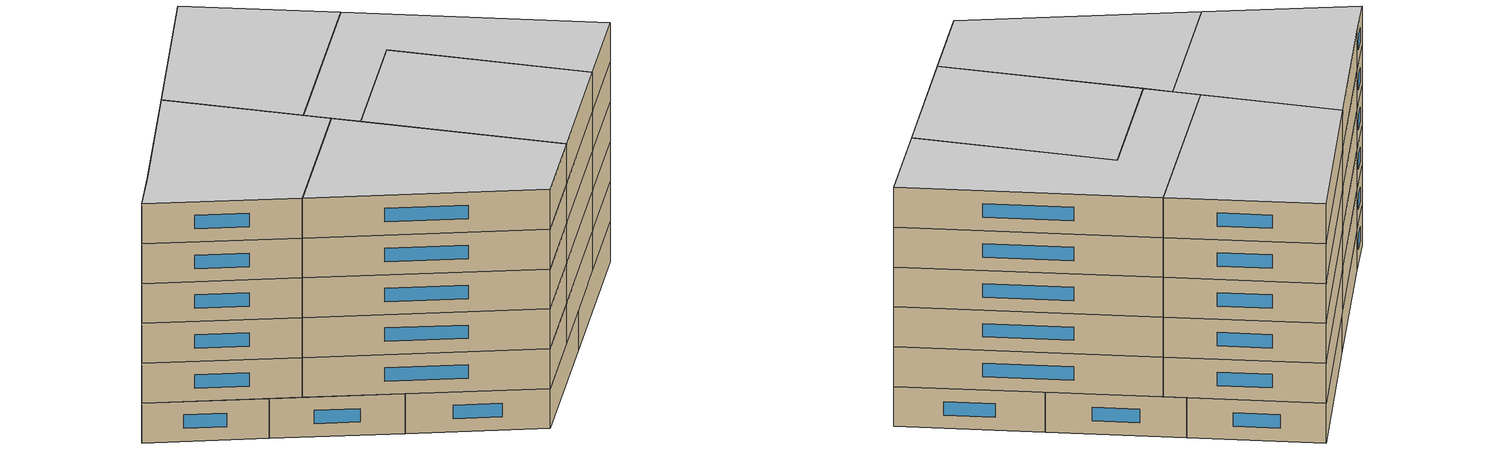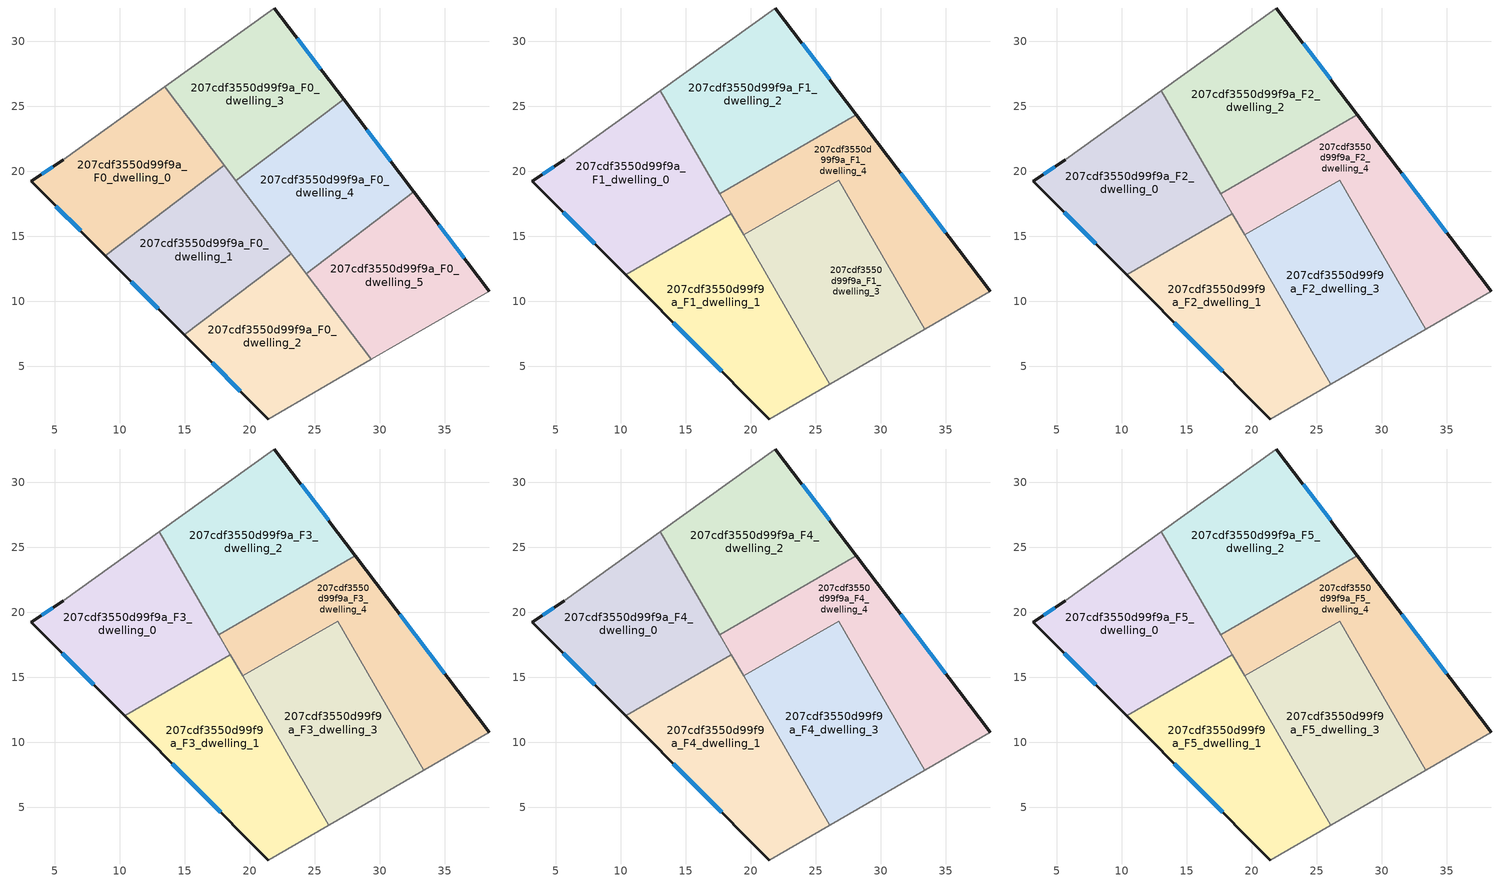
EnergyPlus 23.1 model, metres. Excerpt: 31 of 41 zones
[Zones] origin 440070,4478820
207cdf3550d99f9a_F0_dwelling_0
 floor ground (EU_floor_Construction): 13.46,26.5 18.04,20.47 8.9,13.53 3.21,19.24 5.69,20.91 z0
 wall outside (EU_wall_Construction): 5.69,20.91 3.21,19.24 8.9,13.53 z0:3
 wall adiabatic (EU_wall_Construction): 13.46,26.5 5.69,20.91 z0:3
 wall to 207cdf3550d99f9a_F0_dwelling_1 (EU_wall_Construction): 8.9,13.53 18.04,20.47 z0:3
 wall to 207cdf3550d99f9a_F0_dwelling_3 (EU_wall_Construction): 18.04,20.47 13.46,26.5 z0:3
 window (EU_Window_Construction): 5.09,17.34 7.01,15.42 / 4.86,20.36 4.03,19.79 z0.99:2.01
 ceiling adiabatic (EU_roof_Construction): 18.04,20.47 13.46,26.5 13.06,26.22 16.89,19.59 z3
207cdf3550d99f9a_F0_dwelling_1
 floor ground (EU_floor_Construction): 18.04,20.47 23.2,13.67 14.98,7.43 8.9,13.53 z0
 wall outside (EU_wall_Construction): 8.9,13.53 14.98,7.43 z0:3
 wall to 207cdf3550d99f9a_F0_dwelling_2 (EU_wall_Construction): 14.98,7.43 23.2,13.67 z0:3
 wall to 207cdf3550d99f9a_F0_dwelling_4 (EU_wall_Construction): 23.2,13.67 18.95,19.27 z0:3
 wall to 207cdf3550d99f9a_F0_dwelling_3 (EU_wall_Construction): 18.95,19.27 18.04,20.47 z0:3
 window (EU_Window_Construction): 10.92,11.51 12.97,9.45 z0.99:2.01
 ceiling adiabatic (EU_roof_Construction): 21.19,12.14 18.53,16.74 10.39,12.04 14.98,7.43 z3
207cdf3550d99f9a_F0_dwelling_2
 floor ground (EU_floor_Construction): 23.2,13.67 29.36,5.54 21.44,0.96 14.98,7.43 z0
 wall outside (EU_wall_Construction): 14.98,7.43 21.44,0.96 z0:3
 wall adiabatic (EU_wall_Construction): 21.44,0.96 29.36,5.54 z0:3
 wall to 207cdf3550d99f9a_F0_dwelling_5 (EU_wall_Construction): 29.36,5.54 24.35,12.14 z0:3
 wall to 207cdf3550d99f9a_F0_dwelling_4 (EU_wall_Construction): 24.35,12.15 23.2,13.67 z0:3
 window (EU_Window_Construction): 17.12,5.29 19.3,3.11 z0.99:2.01
 ceiling adiabatic (EU_roof_Construction): 26.08,3.65 21.18,12.14 14.98,7.43 21.44,0.96 z3
207cdf3550d99f9a_F0_dwelling_3
 floor ground (EU_floor_Construction): 21.91,32.57 27.23,25.55 18.95,19.27 13.46,26.5 z0
 wall outside (EU_wall_Construction): 27.23,25.55 21.91,32.57 z0:3
 wall adiabatic (EU_wall_Construction): 21.91,32.57 13.46,26.5 z0:3
 wall to 207cdf3550d99f9a_F0_dwelling_4 (EU_wall_Construction): 18.95,19.27 27.23,25.55 z0:3
 window (EU_Window_Construction): 25.47,27.88 23.67,30.25 z0.99:2.01
 ceiling adiabatic (EU_roof_Construction): 27.23,25.55 21.91,32.57 13.46,26.5 18.95,19.27 z3
207cdf3550d99f9a_F0_dwelling_4
 floor ground (EU_floor_Construction): 27.23,25.55 32.64,18.43 24.35,12.14 18.95,19.27 z0
 wall outside (EU_wall_Construction): 32.64,18.43 27.23,25.55 z0:3
 wall to 207cdf3550d99f9a_F0_dwelling_5 (EU_wall_Construction): 24.35,12.14 32.64,18.43 z0:3
 window (EU_Window_Construction): 30.85,20.79 29.02,23.19 z0.99:2.01
 ceiling adiabatic (EU_roof_Construction): 28.92,15.61 26.77,19.33 21.3,16.17 24.35,12.14 z3
207cdf3550d99f9a_F0_dwelling_5
 floor ground (EU_floor_Construction): 32.64,18.43 38.44,10.78 29.36,5.54 24.35,12.14 z0
 wall outside (EU_wall_Construction): 38.44,10.78 32.64,18.43 z0:3
 wall adiabatic (EU_wall_Construction): 29.36,5.54 38.44,10.78 z0:3
 window (EU_Window_Construction): 36.51,13.32 34.56,15.89 z0.99:2.01
207cdf3550d99f9a_F1_dwelling_0
 floor to 207cdf3550d99f9a_F0_dwelling_0 (EU_floor_Construction): 13.06,26.22 16.89,19.59 8.9,13.53 3.21,19.24 5.69,20.91 z3
 floor to 207cdf3550d99f9a_F0_dwelling_1 (EU_floor_Construction): 16.89,19.59 18.53,16.74 10.39,12.04 8.9,13.53 z3
 wall outside (EU_wall_Construction): 5.69,20.91 3.21,19.24 10.39,12.04 z3:6
 wall to 207cdf3550d99f9a_F1_dwelling_1 (EU_wall_Construction): 10.39,12.04 18.53,16.74 z3:6
 wall adiabatic (EU_wall_Construction): 13.06,26.22 5.69,20.91 z3:6
 wall to 207cdf3550d99f9a_F1_dwelling_2 (EU_wall_Construction): 17.63,18.3 13.06,26.22 z3:6
 wall to 207cdf3550d99f9a_F1_dwelling_4 (EU_wall_Construction): 18.53,16.74 17.63,18.3 z3:6
 window (EU_Window_Construction): 5.59,16.85 8.01,14.42 / 4.86,20.36 4.03,19.79 z3.99:5.01
207cdf3550d99f9a_F1_dwelling_1
 floor adiabatic (EU_floor_Construction): 18.53,16.74 26.09,3.64 21.44,0.96 10.39,12.04 z3
 wall outside (EU_wall_Construction): 10.39,12.04 21.44,0.96 z3:6
 wall adiabatic (EU_wall_Construction): 21.44,0.96 26.09,3.64 z3:6
 wall to 207cdf3550d99f9a_F1_dwelling_3 (EU_wall_Construction): 26.09,3.64 19.47,15.11 z3:6
 wall to 207cdf3550d99f9a_F1_dwelling_4 (EU_wall_Construction): 19.47,15.11 18.53,16.74 z3:6
 window (EU_Window_Construction): 14.05,8.37 17.78,4.63 z3.99:5.01
207cdf3550d99f9a_F1_dwelling_2
 floor to 207cdf3550d99f9a_F0_dwelling_4 (EU_floor_Construction): 27.23,25.55 28.14,24.36 19.06,19.12 18.95,19.27 z3
 floor to 207cdf3550d99f9a_F0_dwelling_1 (EU_floor_Construction): 18.04,20.47 19.06,19.12 17.63,18.3 16.89,19.59 z3
 floor adiabatic (EU_floor_Construction): 21.91,32.57 28.14,24.36 27.23,25.55 18.95,19.27 18.04,20.47 16.89,19.59 13.06,26.22 z3
 wall outside (EU_wall_Construction): 28.14,24.36 21.91,32.57 z3:6
 wall to 207cdf3550d99f9a_F1_dwelling_4 (EU_wall_Construction): 17.63,18.3 28.14,24.36 z3:6
 wall adiabatic (EU_wall_Construction): 21.91,32.57 13.06,26.22 z3:6
 window (EU_Window_Construction): 26.07,27.08 23.97,29.85 z3.99:5.01
207cdf3550d99f9a_F1_dwelling_3
 floor to 207cdf3550d99f9a_F0_dwelling_2 (EU_floor_Construction): 23.2,13.67 29.36,5.54 26.08,3.65 21.18,12.14 z3
 floor to 207cdf3550d99f9a_F0_dwelling_5 (EU_floor_Construction): 28.92,15.61 33.38,7.86 29.36,5.54 24.35,12.14 z3
 floor to 207cdf3550d99f9a_F0_dwelling_1 (EU_floor_Construction): 21.3,16.17 23.2,13.67 21.19,12.14 19.47,15.11 z3
 floor adiabatic (EU_floor_Construction): 26.77,19.33 28.92,15.61 24.35,12.14 21.3,16.17 z3
 wall to 207cdf3550d99f9a_F1_dwelling_4 (EU_wall_Construction): 33.38,7.86 26.77,19.33 19.47,15.11 z3:6
 wall adiabatic (EU_wall_Construction): 26.09,3.64 33.38,7.86 z3:6
207cdf3550d99f9a_F1_dwelling_4
 floor to 207cdf3550d99f9a_F0_dwelling_4 (EU_floor_Construction): 28.14,24.36 32.64,18.43 28.92,15.61 26.77,19.33 21.3,16.17 19.06,19.12 z3
 floor to 207cdf3550d99f9a_F0_dwelling_5 (EU_floor_Construction): 32.64,18.43 38.44,10.78 33.38,7.86 28.92,15.61 z3
 floor to 207cdf3550d99f9a_F0_dwelling_1 (EU_floor_Construction): 19.06,19.12 21.3,16.17 19.47,15.11 17.63,18.3 z3
 wall outside (EU_wall_Construction): 38.44,10.78 28.14,24.36 z3:6
 wall adiabatic (EU_wall_Construction): 33.38,7.86 38.44,10.78 z3:6
 window (EU_Window_Construction): 35.02,15.28 31.55,19.86 z3.99:5.01
207cdf3550d99f9a_F2_dwelling_0
 floor to 207cdf3550d99f9a_F1_dwelling_0 (EU_floor_Construction): 13.06,26.22 18.53,16.74 10.39,12.04 3.21,19.24 5.69,20.91 z6
 wall outside (EU_wall_Construction): 5.69,20.91 3.21,19.24 10.39,12.04 z6:9
 wall to 207cdf3550d99f9a_F2_dwelling_1 (EU_wall_Construction): 10.39,12.04 18.53,16.74 z6:9
 wall adiabatic (EU_wall_Construction): 13.06,26.22 5.69,20.91 z6:9
 wall to 207cdf3550d99f9a_F2_dwelling_2 (EU_wall_Construction): 17.63,18.3 13.06,26.22 z6:9
 wall to 207cdf3550d99f9a_F2_dwelling_4 (EU_wall_Construction): 18.53,16.74 17.63,18.3 z6:9
 window (EU_Window_Construction): 5.59,16.85 8.01,14.42 / 4.86,20.36 4.03,19.79 z6.99:8.01
207cdf3550d99f9a_F2_dwelling_1
 floor to 207cdf3550d99f9a_F1_dwelling_1 (EU_floor_Construction): 18.53,16.74 26.09,3.64 21.44,0.96 10.39,12.04 z6
 wall outside (EU_wall_Construction): 10.39,12.04 21.44,0.96 z6:9
 wall adiabatic (EU_wall_Construction): 21.44,0.96 26.09,3.64 z6:9
 wall to 207cdf3550d99f9a_F2_dwelling_3 (EU_wall_Construction): 26.09,3.64 19.47,15.11 z6:9
 wall to 207cdf3550d99f9a_F2_dwelling_4 (EU_wall_Construction): 19.47,15.11 18.53,16.74 z6:9
 window (EU_Window_Construction): 14.05,8.37 17.78,4.63 z6.99:8.01
207cdf3550d99f9a_F2_dwelling_2
 floor to 207cdf3550d99f9a_F1_dwelling_2 (EU_floor_Construction): 21.91,32.57 28.14,24.36 17.63,18.3 13.06,26.22 z6
 wall outside (EU_wall_Construction): 28.14,24.36 21.91,32.57 z6:9
 wall to 207cdf3550d99f9a_F2_dwelling_4 (EU_wall_Construction): 17.63,18.3 28.14,24.36 z6:9
 wall adiabatic (EU_wall_Construction): 21.91,32.57 13.06,26.22 z6:9
 window (EU_Window_Construction): 26.07,27.08 23.97,29.85 z6.99:8.01
207cdf3550d99f9a_F2_dwelling_3
 floor to 207cdf3550d99f9a_F1_dwelling_3 (EU_floor_Construction): 26.77,19.33 33.38,7.86 26.09,3.64 19.47,15.11 z6
 wall to 207cdf3550d99f9a_F2_dwelling_4 (EU_wall_Construction): 33.38,7.86 26.77,19.33 19.47,15.11 z6:9
 wall adiabatic (EU_wall_Construction): 26.09,3.64 33.38,7.86 z6:9
207cdf3550d99f9a_F2_dwelling_4
 floor to 207cdf3550d99f9a_F1_dwelling_4 (EU_floor_Construction): 28.14,24.36 38.44,10.78 33.38,7.86 26.77,19.33 19.47,15.11 17.63,18.3 z6
 wall outside (EU_wall_Construction): 38.44,10.78 28.14,24.36 z6:9
 wall adiabatic (EU_wall_Construction): 33.38,7.86 38.44,10.78 z6:9
 window (EU_Window_Construction): 35.02,15.28 31.55,19.86 z6.99:8.01
207cdf3550d99f9a_F3_dwelling_0
 floor to 207cdf3550d99f9a_F2_dwelling_0 (EU_floor_Construction): 13.06,26.22 18.53,16.74 10.39,12.04 3.21,19.24 5.69,20.91 z9
 wall outside (EU_wall_Construction): 5.69,20.91 3.21,19.24 10.39,12.04 z9:12
 wall to 207cdf3550d99f9a_F3_dwelling_1 (EU_wall_Construction): 10.39,12.04 18.53,16.74 z9:12
 wall adiabatic (EU_wall_Construction): 13.06,26.22 5.69,20.91 z9:12
 wall to 207cdf3550d99f9a_F3_dwelling_2 (EU_wall_Construction): 17.63,18.3 13.06,26.22 z9:12
 wall to 207cdf3550d99f9a_F3_dwelling_4 (EU_wall_Construction): 18.53,16.74 17.63,18.3 z9:12
 window (EU_Window_Construction): 5.59,16.85 8.01,14.42 / 4.86,20.36 4.03,19.79 z9.99:11.01
207cdf3550d99f9a_F3_dwelling_1
 floor to 207cdf3550d99f9a_F2_dwelling_1 (EU_floor_Construction): 18.53,16.74 26.09,3.64 21.44,0.96 10.39,12.04 z9
 wall outside (EU_wall_Construction): 10.39,12.04 21.44,0.96 z9:12
 wall adiabatic (EU_wall_Construction): 21.44,0.96 26.09,3.64 z9:12
 wall to 207cdf3550d99f9a_F3_dwelling_3 (EU_wall_Construction): 26.09,3.64 19.47,15.11 z9:12
 wall to 207cdf3550d99f9a_F3_dwelling_4 (EU_wall_Construction): 19.47,15.11 18.53,16.74 z9:12
 window (EU_Window_Construction): 14.05,8.37 17.78,4.63 z9.99:11.01
207cdf3550d99f9a_F3_dwelling_2
 floor to 207cdf3550d99f9a_F2_dwelling_2 (EU_floor_Construction): 21.91,32.57 28.14,24.36 17.63,18.3 13.06,26.22 z9
 wall outside (EU_wall_Construction): 28.14,24.36 21.91,32.57 z9:12
 wall to 207cdf3550d99f9a_F3_dwelling_4 (EU_wall_Construction): 17.63,18.3 28.14,24.36 z9:12
 wall adiabatic (EU_wall_Construction): 21.91,32.57 13.06,26.22 z9:12
 window (EU_Window_Construction): 26.07,27.08 23.97,29.85 z9.99:11.01
207cdf3550d99f9a_F3_dwelling_3
 floor to 207cdf3550d99f9a_F2_dwelling_3 (EU_floor_Construction): 26.77,19.33 33.38,7.86 26.09,3.64 19.47,15.11 z9
 wall to 207cdf3550d99f9a_F3_dwelling_4 (EU_wall_Construction): 33.38,7.86 26.77,19.33 19.47,15.11 z9:12
 wall adiabatic (EU_wall_Construction): 26.09,3.64 33.38,7.86 z9:12
207cdf3550d99f9a_F3_dwelling_4
 floor to 207cdf3550d99f9a_F2_dwelling_4 (EU_floor_Construction): 28.14,24.36 38.44,10.78 33.38,7.86 26.77,19.33 19.47,15.11 17.63,18.3 z9
 wall outside (EU_wall_Construction): 38.44,10.78 28.14,24.36 z9:12
 wall adiabatic (EU_wall_Construction): 33.38,7.86 38.44,10.78 z9:12
 window (EU_Window_Construction): 35.02,15.28 31.55,19.86 z9.99:11.01
207cdf3550d99f9a_F4_dwelling_0
 floor to 207cdf3550d99f9a_F3_dwelling_0 (EU_floor_Construction): 13.06,26.22 18.53,16.74 10.39,12.04 3.21,19.24 5.69,20.91 z12
 wall outside (EU_wall_Construction): 5.69,20.91 3.21,19.24 10.39,12.04 z12:15
 wall to 207cdf3550d99f9a_F4_dwelling_1 (EU_wall_Construction): 10.39,12.04 18.53,16.74 z12:15
 wall adiabatic (EU_wall_Construction): 13.06,26.22 5.69,20.91 z12:15
 wall to 207cdf3550d99f9a_F4_dwelling_2 (EU_wall_Construction): 17.63,18.3 13.06,26.22 z12:15
 wall to 207cdf3550d99f9a_F4_dwelling_4 (EU_wall_Construction): 18.53,16.74 17.63,18.3 z12:15
 window (EU_Window_Construction): 5.59,16.85 8.01,14.42 / 4.86,20.36 4.03,19.79 z12.99:14.01
207cdf3550d99f9a_F4_dwelling_1
 floor to 207cdf3550d99f9a_F3_dwelling_1 (EU_floor_Construction): 18.53,16.74 26.09,3.64 21.44,0.96 10.39,12.04 z12
 wall outside (EU_wall_Construction): 10.39,12.04 21.44,0.96 z12:15
 wall adiabatic (EU_wall_Construction): 21.44,0.96 26.09,3.64 z12:15
 wall to 207cdf3550d99f9a_F4_dwelling_3 (EU_wall_Construction): 26.09,3.64 19.47,15.11 z12:15
 wall to 207cdf3550d99f9a_F4_dwelling_4 (EU_wall_Construction): 19.47,15.11 18.53,16.74 z12:15
 window (EU_Window_Construction): 14.05,8.37 17.78,4.63 z12.99:14.01
207cdf3550d99f9a_F4_dwelling_2
 floor to 207cdf3550d99f9a_F3_dwelling_2 (EU_floor_Construction): 21.91,32.57 28.14,24.36 17.63,18.3 13.06,26.22 z12
 wall outside (EU_wall_Construction): 28.14,24.36 21.91,32.57 z12:15
 wall to 207cdf3550d99f9a_F4_dwelling_4 (EU_wall_Construction): 17.63,18.3 28.14,24.36 z12:15
 wall adiabatic (EU_wall_Construction): 21.91,32.57 13.06,26.22 z12:15
 window (EU_Window_Construction): 26.07,27.08 23.97,29.85 z12.99:14.01
207cdf3550d99f9a_F4_dwelling_3
 floor to 207cdf3550d99f9a_F3_dwelling_3 (EU_floor_Construction): 26.77,19.33 33.38,7.86 26.09,3.64 19.47,15.11 z12
 wall to 207cdf3550d99f9a_F4_dwelling_4 (EU_wall_Construction): 33.38,7.86 26.77,19.33 19.47,15.11 z12:15
 wall adiabatic (EU_wall_Construction): 26.09,3.64 33.38,7.86 z12:15
207cdf3550d99f9a_F4_dwelling_4
 floor to 207cdf3550d99f9a_F3_dwelling_4 (EU_floor_Construction): 28.14,24.36 38.44,10.78 33.38,7.86 26.77,19.33 19.47,15.11 17.63,18.3 z12
 wall outside (EU_wall_Construction): 38.44,10.78 28.14,24.36 z12:15
 wall adiabatic (EU_wall_Construction): 33.38,7.86 38.44,10.78 z12:15
 window (EU_Window_Construction): 35.02,15.28 31.55,19.86 z12.99:14.01
207cdf3550d99f9a_F5_dwelling_0
 floor to 207cdf3550d99f9a_F4_dwelling_0 (EU_floor_Construction): 13.06,26.22 18.53,16.74 10.39,12.04 3.21,19.24 5.69,20.91 z15
 wall outside (EU_wall_Construction): 5.69,20.91 3.21,19.24 10.39,12.04 z15:18
 wall to 207cdf3550d99f9a_F5_dwelling_1 (EU_wall_Construction): 10.39,12.04 18.53,16.74 z15:18
 wall adiabatic (EU_wall_Construction): 13.06,26.22 5.69,20.91 z15:18
 wall to 207cdf3550d99f9a_F5_dwelling_2 (EU_wall_Construction): 17.63,18.3 13.06,26.22 z15:18
 wall to 207cdf3550d99f9a_F5_dwelling_4 (EU_wall_Construction): 18.53,16.74 17.63,18.3 z15:18
 window (EU_Window_Construction): 5.59,16.85 8.01,14.42 / 4.86,20.36 4.03,19.79 z15.99:17.01
 ceiling to 207cdf3550d99f9a_F6_dwelling_0 (EU_floor_Construction): 18.53,16.74 13.06,26.22 5.69,20.91 3.21,19.24 10.39,12.04 z18
207cdf3550d99f9a_F5_dwelling_1
 floor to 207cdf3550d99f9a_F4_dwelling_1 (EU_floor_Construction): 18.53,16.74 26.09,3.64 21.44,0.96 10.39,12.04 z15
 wall outside (EU_wall_Construction): 10.39,12.04 21.44,0.96 z15:18
 wall adiabatic (EU_wall_Construction): 21.44,0.96 26.09,3.64 z15:18
 wall to 207cdf3550d99f9a_F5_dwelling_3 (EU_wall_Construction): 26.09,3.64 19.47,15.11 z15:18
 wall to 207cdf3550d99f9a_F5_dwelling_4 (EU_wall_Construction): 19.47,15.11 18.53,16.74 z15:18
 window (EU_Window_Construction): 14.05,8.37 17.78,4.63 z15.99:17.01
 ceiling to 207cdf3550d99f9a_F6_dwelling_1 (EU_floor_Construction): 26.09,3.64 18.53,16.74 10.39,12.04 21.44,0.96 z18
207cdf3550d99f9a_F5_dwelling_2
 floor to 207cdf3550d99f9a_F4_dwelling_2 (EU_floor_Construction): 21.91,32.57 28.14,24.36 17.63,18.3 13.06,26.22 z15
 wall outside (EU_wall_Construction): 28.14,24.36 21.91,32.57 z15:18
 wall to 207cdf3550d99f9a_F5_dwelling_4 (EU_wall_Construction): 17.63,18.3 28.14,24.36 z15:18
 wall adiabatic (EU_wall_Construction): 21.91,32.57 13.06,26.22 z15:18
 window (EU_Window_Construction): 26.07,27.08 23.97,29.85 z15.99:17.01
 ceiling to 207cdf3550d99f9a_F6_dwelling_2 (EU_floor_Construction): 28.14,24.36 21.91,32.57 13.06,26.22 17.63,18.3 z18
207cdf3550d99f9a_F5_dwelling_3
 floor to 207cdf3550d99f9a_F4_dwelling_3 (EU_floor_Construction): 26.77,19.33 33.38,7.86 26.09,3.64 19.47,15.11 z15
 wall to 207cdf3550d99f9a_F5_dwelling_4 (EU_wall_Construction): 33.38,7.86 26.77,19.33 19.47,15.11 z15:18
 wall adiabatic (EU_wall_Construction): 26.09,3.64 33.38,7.86 z15:18
 ceiling to 207cdf3550d99f9a_F6_dwelling_3 (EU_floor_Construction): 33.38,7.86 26.77,19.33 19.47,15.11 26.09,3.64 z18
207cdf3550d99f9a_F5_dwelling_4
 floor to 207cdf3550d99f9a_F4_dwelling_4 (EU_floor_Construction): 28.14,24.36 38.44,10.78 33.38,7.86 26.77,19.33 19.47,15.11 17.63,18.3 z15
 wall outside (EU_wall_Construction): 38.44,10.78 28.14,24.36 z15:18
 wall adiabatic (EU_wall_Construction): 33.38,7.86 38.44,10.78 z15:18
 window (EU_Window_Construction): 35.02,15.28 31.55,19.86 z15.99:17.01
 ceiling to 207cdf3550d99f9a_F6_dwelling_4 (EU_floor_Construction): 38.44,10.78 28.14,24.36 17.63,18.3 19.47,15.11 26.77,19.33 33.38,7.86 z18
[Building]
EU S2 Campaign: North Axis=0; Terrain=City; Solar Distribution=FullExterior
[Site:Location]
Madrid: Latitude=40.5; Longitude=-3.5; Time Zone=1; Elevation=609
[SizingPeriod:WeatherFileDays]
AnnualSizingPeriod: Begin Month=1; Begin Day of Month=1; End Month=12; End Day of Month=31; Day of Week for Start Day=Monday; Use Weather File Daylight Saving Period=No; Use Weather File Rain and Snow Indicators=No
[MATERIAL]
EU_InternalMass_Material: Roughness=MediumRough; Thickness=0.1; Conductivity=1; Density=1800; Specific Heat=900; Thermal Absorptance=0.9; Solar Absorptance=0.7; Visible Absorptance=0.7
[MATERIAL:NOMASS] Roughness=MediumRough; Thermal Absorptance=0.9; Solar Absorptance=0.7; Visible Absorptance=0.7
Name | Thermal Resistance
EU_wall_NoMass | 0.609216
EU_roof_NoMass | 0.513268
EU_floor_NoMass | 0.568163
[WINDOWMATERIAL:SIMPLEGLAZINGSYSTEM]
EU_Window_SimpleGlazing: UFactor=5.50606; Solar Heat Gain Coefficient=0.85; Visible Transmittance=0.85
[CONSTRUCTION]
EU_wall_Construction: EU_wall_NoMass
EU_roof_Construction: EU_roof_NoMass
EU_floor_Construction: EU_floor_NoMass
EU_Window_Construction: EU_Window_SimpleGlazing
EU_InternalMass_Construction: EU_InternalMass_Material
[ZONE] Type=1; Multiplier=1; Ceiling Height=autocalculate; Floor Area=autocalculate; Part of Total Floor Area=Yes
Name | Volume
207cdf3550d99f9a_F0_dwelling_0 | 278.987
207cdf3550d99f9a_F1_dwelling_0; 207cdf3550d99f9a_F2_dwelling_0; 207cdf3550d99f9a_F3_dwelling_0; 207cdf3550d99f9a_F4_dwelling_0; 207cdf3550d99f9a_F5_dwelling_0 | 334.79
207cdf3550d99f9a_F0_dwelling_1 | 278.963
207cdf3550d99f9a_F1_dwelling_1; 207cdf3550d99f9a_F2_dwelling_1; 207cdf3550d99f9a_F3_dwelling_1; 207cdf3550d99f9a_F4_dwelling_1; 207cdf3550d99f9a_F5_dwelling_1 | 334.782
207cdf3550d99f9a_F0_dwelling_2 | 278.974
207cdf3550d99f9a_F1_dwelling_2; 207cdf3550d99f9a_F2_dwelling_2; 207cdf3550d99f9a_F3_dwelling_2; 207cdf3550d99f9a_F4_dwelling_2; 207cdf3550d99f9a_F5_dwelling_2 | 334.798
207cdf3550d99f9a_F0_dwelling_3; 207cdf3550d99f9a_F0_dwelling_5 | 278.982
207cdf3550d99f9a_F1_dwelling_3; 207cdf3550d99f9a_F2_dwelling_3; 207cdf3550d99f9a_F3_dwelling_3; 207cdf3550d99f9a_F4_dwelling_3; 207cdf3550d99f9a_F5_dwelling_3 | 334.775
207cdf3550d99f9a_F0_dwelling_4 | 278.984
207cdf3550d99f9a_F1_dwelling_4; 207cdf3550d99f9a_F2_dwelling_4; 207cdf3550d99f9a_F3_dwelling_4; 207cdf3550d99f9a_F4_dwelling_4; 207cdf3550d99f9a_F5_dwelling_4 | 334.796
[INTERNALMASS] Construction=EU_InternalMass_Construction
Name | Zone or ZoneList | Surface Area
207cdf3550d99f9a_F0_dwelling_0_EU_InternalMass | 207cdf3550d99f9a_F0_dwelling_0 | 92.9954
207cdf3550d99f9a_F0_dwelling_1_EU_InternalMass | 207cdf3550d99f9a_F0_dwelling_1 | 92.9877
207cdf3550d99f9a_F0_dwelling_2_EU_InternalMass | 207cdf3550d99f9a_F0_dwelling_2 | 92.9912
207cdf3550d99f9a_F0_dwelling_3_EU_InternalMass | 207cdf3550d99f9a_F0_dwelling_3 | 92.9942
207cdf3550d99f9a_F0_dwelling_4_EU_InternalMass | 207cdf3550d99f9a_F0_dwelling_4 | 92.9948
207cdf3550d99f9a_F0_dwelling_5_EU_InternalMass | 207cdf3550d99f9a_F0_dwelling_5 | 92.9939
207cdf3550d99f9a_F1_dwelling_0_EU_InternalMass | 207cdf3550d99f9a_F1_dwelling_0 | 111.597
207cdf3550d99f9a_F1_dwelling_1_EU_InternalMass | 207cdf3550d99f9a_F1_dwelling_1 | 111.593
207cdf3550d99f9a_F1_dwelling_2_EU_InternalMass | 207cdf3550d99f9a_F1_dwelling_2 | 111.6
207cdf3550d99f9a_F1_dwelling_3_EU_InternalMass | 207cdf3550d99f9a_F1_dwelling_3 | 111.591
207cdf3550d99f9a_F1_dwelling_4_EU_InternalMass | 207cdf3550d99f9a_F1_dwelling_4 | 111.599
207cdf3550d99f9a_F2_dwelling_0_EU_InternalMass | 207cdf3550d99f9a_F2_dwelling_0 | 111.597
207cdf3550d99f9a_F2_dwelling_1_EU_InternalMass | 207cdf3550d99f9a_F2_dwelling_1 | 111.593
207cdf3550d99f9a_F2_dwelling_2_EU_InternalMass | 207cdf3550d99f9a_F2_dwelling_2 | 111.6
207cdf3550d99f9a_F2_dwelling_3_EU_InternalMass | 207cdf3550d99f9a_F2_dwelling_3 | 111.591
207cdf3550d99f9a_F2_dwelling_4_EU_InternalMass | 207cdf3550d99f9a_F2_dwelling_4 | 111.599
207cdf3550d99f9a_F3_dwelling_0_EU_InternalMass | 207cdf3550d99f9a_F3_dwelling_0 | 111.597
207cdf3550d99f9a_F3_dwelling_1_EU_InternalMass | 207cdf3550d99f9a_F3_dwelling_1 | 111.593
207cdf3550d99f9a_F3_dwelling_2_EU_InternalMass | 207cdf3550d99f9a_F3_dwelling_2 | 111.6
207cdf3550d99f9a_F3_dwelling_3_EU_InternalMass | 207cdf3550d99f9a_F3_dwelling_3 | 111.591
207cdf3550d99f9a_F3_dwelling_4_EU_InternalMass | 207cdf3550d99f9a_F3_dwelling_4 | 111.599
207cdf3550d99f9a_F4_dwelling_0_EU_InternalMass | 207cdf3550d99f9a_F4_dwelling_0 | 111.597
207cdf3550d99f9a_F4_dwelling_1_EU_InternalMass | 207cdf3550d99f9a_F4_dwelling_1 | 111.593
207cdf3550d99f9a_F4_dwelling_2_EU_InternalMass | 207cdf3550d99f9a_F4_dwelling_2 | 111.6
207cdf3550d99f9a_F4_dwelling_3_EU_InternalMass | 207cdf3550d99f9a_F4_dwelling_3 | 111.591
207cdf3550d99f9a_F4_dwelling_4_EU_InternalMass | 207cdf3550d99f9a_F4_dwelling_4 | 111.599
207cdf3550d99f9a_F5_dwelling_0_EU_InternalMass | 207cdf3550d99f9a_F5_dwelling_0 | 111.597
207cdf3550d99f9a_F5_dwelling_1_EU_InternalMass | 207cdf3550d99f9a_F5_dwelling_1 | 111.593
207cdf3550d99f9a_F5_dwelling_2_EU_InternalMass | 207cdf3550d99f9a_F5_dwelling_2 | 111.6
207cdf3550d99f9a_F5_dwelling_3_EU_InternalMass | 207cdf3550d99f9a_F5_dwelling_3 | 111.591
207cdf3550d99f9a_F5_dwelling_4_EU_InternalMass | 207cdf3550d99f9a_F5_dwelling_4 | 111.599
[OTHEREQUIPMENT] Fuel Type=Electricity; Design Level Calculation Method=Watts/Area; Power per Zone Floor Area=1; Fraction Latent=0; Fraction Radiant=0; Fraction Lost=0; Carbon Dioxide Generation Rate=0; EndUse Subcategory=EU_Step8_InternalGains
Name | Zone or ZoneList or Space or SpaceList | Schedule
EU_Step8_InternalGain_207cdf3550d99f9a_F0_dwelling_0_f000 | 207cdf3550d99f9a_F0_dwelling_0 | EU_Step8_GainSchedule_207cdf3550d99f9a_F0_dwelling_0_f000
EU_Step8_InternalGain_207cdf3550d99f9a_F0_dwelling_1_f000 | 207cdf3550d99f9a_F0_dwelling_1 | EU_Step8_GainSchedule_207cdf3550d99f9a_F0_dwelling_1_f000
EU_Step8_InternalGain_207cdf3550d99f9a_F0_dwelling_2_f000 | 207cdf3550d99f9a_F0_dwelling_2 | EU_Step8_GainSchedule_207cdf3550d99f9a_F0_dwelling_2_f000
EU_Step8_InternalGain_207cdf3550d99f9a_F0_dwelling_3_f000 | 207cdf3550d99f9a_F0_dwelling_3 | EU_Step8_GainSchedule_207cdf3550d99f9a_F0_dwelling_3_f000
EU_Step8_InternalGain_207cdf3550d99f9a_F0_dwelling_4_f000 | 207cdf3550d99f9a_F0_dwelling_4 | EU_Step8_GainSchedule_207cdf3550d99f9a_F0_dwelling_4_f000
EU_Step8_InternalGain_207cdf3550d99f9a_F0_dwelling_5_f000 | 207cdf3550d99f9a_F0_dwelling_5 | EU_Step8_GainSchedule_207cdf3550d99f9a_F0_dwelling_5_f000
EU_Step8_InternalGain_207cdf3550d99f9a_F1_dwelling_0_f000 | 207cdf3550d99f9a_F1_dwelling_0 | EU_Step8_GainSchedule_207cdf3550d99f9a_F1_dwelling_0_f000
EU_Step8_InternalGain_207cdf3550d99f9a_F1_dwelling_1_f000 | 207cdf3550d99f9a_F1_dwelling_1 | EU_Step8_GainSchedule_207cdf3550d99f9a_F1_dwelling_1_f000
EU_Step8_InternalGain_207cdf3550d99f9a_F1_dwelling_2_f000 | 207cdf3550d99f9a_F1_dwelling_2 | EU_Step8_GainSchedule_207cdf3550d99f9a_F1_dwelling_2_f000
EU_Step8_InternalGain_207cdf3550d99f9a_F1_dwelling_3_f000 | 207cdf3550d99f9a_F1_dwelling_3 | EU_Step8_GainSchedule_207cdf3550d99f9a_F1_dwelling_3_f000
EU_Step8_InternalGain_207cdf3550d99f9a_F1_dwelling_4_f000 | 207cdf3550d99f9a_F1_dwelling_4 | EU_Step8_GainSchedule_207cdf3550d99f9a_F1_dwelling_4_f000
EU_Step8_InternalGain_207cdf3550d99f9a_F2_dwelling_0_f000 | 207cdf3550d99f9a_F2_dwelling_0 | EU_Step8_GainSchedule_207cdf3550d99f9a_F2_dwelling_0_f000
EU_Step8_InternalGain_207cdf3550d99f9a_F2_dwelling_1_f000 | 207cdf3550d99f9a_F2_dwelling_1 | EU_Step8_GainSchedule_207cdf3550d99f9a_F2_dwelling_1_f000
EU_Step8_InternalGain_207cdf3550d99f9a_F2_dwelling_2_f000 | 207cdf3550d99f9a_F2_dwelling_2 | EU_Step8_GainSchedule_207cdf3550d99f9a_F2_dwelling_2_f000
EU_Step8_InternalGain_207cdf3550d99f9a_F2_dwelling_3_f000 | 207cdf3550d99f9a_F2_dwelling_3 | EU_Step8_GainSchedule_207cdf3550d99f9a_F2_dwelling_3_f000
EU_Step8_InternalGain_207cdf3550d99f9a_F2_dwelling_4_f000 | 207cdf3550d99f9a_F2_dwelling_4 | EU_Step8_GainSchedule_207cdf3550d99f9a_F2_dwelling_4_f000
EU_Step8_InternalGain_207cdf3550d99f9a_F3_dwelling_0_f000 | 207cdf3550d99f9a_F3_dwelling_0 | EU_Step8_GainSchedule_207cdf3550d99f9a_F3_dwelling_0_f000
EU_Step8_InternalGain_207cdf3550d99f9a_F3_dwelling_1_f000 | 207cdf3550d99f9a_F3_dwelling_1 | EU_Step8_GainSchedule_207cdf3550d99f9a_F3_dwelling_1_f000
EU_Step8_InternalGain_207cdf3550d99f9a_F3_dwelling_2_f000 | 207cdf3550d99f9a_F3_dwelling_2 | EU_Step8_GainSchedule_207cdf3550d99f9a_F3_dwelling_2_f000
EU_Step8_InternalGain_207cdf3550d99f9a_F3_dwelling_3_f000 | 207cdf3550d99f9a_F3_dwelling_3 | EU_Step8_GainSchedule_207cdf3550d99f9a_F3_dwelling_3_f000
EU_Step8_InternalGain_207cdf3550d99f9a_F3_dwelling_4_f000 | 207cdf3550d99f9a_F3_dwelling_4 | EU_Step8_GainSchedule_207cdf3550d99f9a_F3_dwelling_4_f000
EU_Step8_InternalGain_207cdf3550d99f9a_F4_dwelling_0_f000 | 207cdf3550d99f9a_F4_dwelling_0 | EU_Step8_GainSchedule_207cdf3550d99f9a_F4_dwelling_0_f000
EU_Step8_InternalGain_207cdf3550d99f9a_F4_dwelling_1_f000 | 207cdf3550d99f9a_F4_dwelling_1 | EU_Step8_GainSchedule_207cdf3550d99f9a_F4_dwelling_1_f000
EU_Step8_InternalGain_207cdf3550d99f9a_F4_dwelling_2_f000 | 207cdf3550d99f9a_F4_dwelling_2 | EU_Step8_GainSchedule_207cdf3550d99f9a_F4_dwelling_2_f000
EU_Step8_InternalGain_207cdf3550d99f9a_F4_dwelling_3_f000 | 207cdf3550d99f9a_F4_dwelling_3 | EU_Step8_GainSchedule_207cdf3550d99f9a_F4_dwelling_3_f000
EU_Step8_InternalGain_207cdf3550d99f9a_F4_dwelling_4_f000 | 207cdf3550d99f9a_F4_dwelling_4 | EU_Step8_GainSchedule_207cdf3550d99f9a_F4_dwelling_4_f000
EU_Step8_InternalGain_207cdf3550d99f9a_F5_dwelling_0_f000 | 207cdf3550d99f9a_F5_dwelling_0 | EU_Step8_GainSchedule_207cdf3550d99f9a_F5_dwelling_0_f000
EU_Step8_InternalGain_207cdf3550d99f9a_F5_dwelling_1_f000 | 207cdf3550d99f9a_F5_dwelling_1 | EU_Step8_GainSchedule_207cdf3550d99f9a_F5_dwelling_1_f000
EU_Step8_InternalGain_207cdf3550d99f9a_F5_dwelling_2_f000 | 207cdf3550d99f9a_F5_dwelling_2 | EU_Step8_GainSchedule_207cdf3550d99f9a_F5_dwelling_2_f000
EU_Step8_InternalGain_207cdf3550d99f9a_F5_dwelling_3_f000 | 207cdf3550d99f9a_F5_dwelling_3 | EU_Step8_GainSchedule_207cdf3550d99f9a_F5_dwelling_3_f000
EU_Step8_InternalGain_207cdf3550d99f9a_F5_dwelling_4_f000 | 207cdf3550d99f9a_F5_dwelling_4 | EU_Step8_GainSchedule_207cdf3550d99f9a_F5_dwelling_4_f000
[ZONEVENTILATION:DESIGNFLOWRATE] Schedule=EU_AlwaysOn; Design Flow Rate Calculation Method=AirChanges/Hour; Air Changes per Hour=0.752966; Ventilation Type=Natural; Fan Pressure Rise=0; Fan Total Efficiency=1; Constant Term Coefficient=1; Temperature Term Coefficient=0; Velocity Term Coefficient=0; Velocity Squared Term Coefficient=0; Minimum Indoor Temperature=-100; Maximum Indoor Temperature=100; Delta Temperature=-100; Minimum Outdoor Temperature=-100; Maximum Outdoor Temperature=100; Maximum Wind Speed=40
Name | Zone or ZoneList or Space or SpaceList
EU_ConstantAir_207cdf3550d99f9a_F0_dwelling_0 | 207cdf3550d99f9a_F0_dwelling_0
EU_ConstantAir_207cdf3550d99f9a_F0_dwelling_1 | 207cdf3550d99f9a_F0_dwelling_1
EU_ConstantAir_207cdf3550d99f9a_F0_dwelling_2 | 207cdf3550d99f9a_F0_dwelling_2
EU_ConstantAir_207cdf3550d99f9a_F0_dwelling_3 | 207cdf3550d99f9a_F0_dwelling_3
EU_ConstantAir_207cdf3550d99f9a_F0_dwelling_4 | 207cdf3550d99f9a_F0_dwelling_4
EU_ConstantAir_207cdf3550d99f9a_F0_dwelling_5 | 207cdf3550d99f9a_F0_dwelling_5
EU_ConstantAir_207cdf3550d99f9a_F1_dwelling_0 | 207cdf3550d99f9a_F1_dwelling_0
EU_ConstantAir_207cdf3550d99f9a_F1_dwelling_1 | 207cdf3550d99f9a_F1_dwelling_1
EU_ConstantAir_207cdf3550d99f9a_F1_dwelling_2 | 207cdf3550d99f9a_F1_dwelling_2
EU_ConstantAir_207cdf3550d99f9a_F1_dwelling_3 | 207cdf3550d99f9a_F1_dwelling_3
EU_ConstantAir_207cdf3550d99f9a_F1_dwelling_4 | 207cdf3550d99f9a_F1_dwelling_4
EU_ConstantAir_207cdf3550d99f9a_F2_dwelling_0 | 207cdf3550d99f9a_F2_dwelling_0
EU_ConstantAir_207cdf3550d99f9a_F2_dwelling_1 | 207cdf3550d99f9a_F2_dwelling_1
EU_ConstantAir_207cdf3550d99f9a_F2_dwelling_2 | 207cdf3550d99f9a_F2_dwelling_2
EU_ConstantAir_207cdf3550d99f9a_F2_dwelling_3 | 207cdf3550d99f9a_F2_dwelling_3
EU_ConstantAir_207cdf3550d99f9a_F2_dwelling_4 | 207cdf3550d99f9a_F2_dwelling_4
EU_ConstantAir_207cdf3550d99f9a_F3_dwelling_0 | 207cdf3550d99f9a_F3_dwelling_0
EU_ConstantAir_207cdf3550d99f9a_F3_dwelling_1 | 207cdf3550d99f9a_F3_dwelling_1
EU_ConstantAir_207cdf3550d99f9a_F3_dwelling_2 | 207cdf3550d99f9a_F3_dwelling_2
EU_ConstantAir_207cdf3550d99f9a_F3_dwelling_3 | 207cdf3550d99f9a_F3_dwelling_3
EU_ConstantAir_207cdf3550d99f9a_F3_dwelling_4 | 207cdf3550d99f9a_F3_dwelling_4
EU_ConstantAir_207cdf3550d99f9a_F4_dwelling_0 | 207cdf3550d99f9a_F4_dwelling_0
EU_ConstantAir_207cdf3550d99f9a_F4_dwelling_1 | 207cdf3550d99f9a_F4_dwelling_1
EU_ConstantAir_207cdf3550d99f9a_F4_dwelling_2 | 207cdf3550d99f9a_F4_dwelling_2
EU_ConstantAir_207cdf3550d99f9a_F4_dwelling_3 | 207cdf3550d99f9a_F4_dwelling_3
EU_ConstantAir_207cdf3550d99f9a_F4_dwelling_4 | 207cdf3550d99f9a_F4_dwelling_4
EU_ConstantAir_207cdf3550d99f9a_F5_dwelling_0 | 207cdf3550d99f9a_F5_dwelling_0
EU_ConstantAir_207cdf3550d99f9a_F5_dwelling_1 | 207cdf3550d99f9a_F5_dwelling_1
EU_ConstantAir_207cdf3550d99f9a_F5_dwelling_2 | 207cdf3550d99f9a_F5_dwelling_2
EU_ConstantAir_207cdf3550d99f9a_F5_dwelling_3 | 207cdf3550d99f9a_F5_dwelling_3
EU_ConstantAir_207cdf3550d99f9a_F5_dwelling_4 | 207cdf3550d99f9a_F5_dwelling_4
[HVACTEMPLATE:THERMOSTAT] Constant Heating Setpoint=20; Constant Cooling Setpoint=50
EU_HeatOnly_207cdf3550d99f9a_F0_dwelling_0; EU_HeatOnly_207cdf3550d99f9a_F0_dwelling_1; EU_HeatOnly_207cdf3550d99f9a_F0_dwelling_2; EU_HeatOnly_207cdf3550d99f9a_F0_dwelling_3; EU_HeatOnly_207cdf3550d99f9a_F0_dwelling_4; EU_HeatOnly_207cdf3550d99f9a_F0_dwelling_5; EU_HeatOnly_207cdf3550d99f9a_F1_dwelling_0; EU_HeatOnly_207cdf3550d99f9a_F1_dwelling_1; EU_HeatOnly_207cdf3550d99f9a_F1_dwelling_2; EU_HeatOnly_207cdf3550d99f9a_F1_dwelling_3; EU_HeatOnly_207cdf3550d99f9a_F1_dwelling_4; EU_HeatOnly_207cdf3550d99f9a_F2_dwelling_0; EU_HeatOnly_207cdf3550d99f9a_F2_dwelling_1; EU_HeatOnly_207cdf3550d99f9a_F2_dwelling_2; EU_HeatOnly_207cdf3550d99f9a_F2_dwelling_3; EU_HeatOnly_207cdf3550d99f9a_F2_dwelling_4; EU_HeatOnly_207cdf3550d99f9a_F3_dwelling_0; EU_HeatOnly_207cdf3550d99f9a_F3_dwelling_1; EU_HeatOnly_207cdf3550d99f9a_F3_dwelling_2; EU_HeatOnly_207cdf3550d99f9a_F3_dwelling_3; EU_HeatOnly_207cdf3550d99f9a_F3_dwelling_4; EU_HeatOnly_207cdf3550d99f9a_F4_dwelling_0; EU_HeatOnly_207cdf3550d99f9a_F4_dwelling_1; EU_HeatOnly_207cdf3550d99f9a_F4_dwelling_2; EU_HeatOnly_207cdf3550d99f9a_F4_dwelling_3; EU_HeatOnly_207cdf3550d99f9a_F4_dwelling_4; EU_HeatOnly_207cdf3550d99f9a_F5_dwelling_0; EU_HeatOnly_207cdf3550d99f9a_F5_dwelling_1; EU_HeatOnly_207cdf3550d99f9a_F5_dwelling_2; EU_HeatOnly_207cdf3550d99f9a_F5_dwelling_3; EU_HeatOnly_207cdf3550d99f9a_F5_dwelling_4; EU_HeatOnly_207cdf3550d99f9a_F6_dwelling_0; EU_HeatOnly_207cdf3550d99f9a_F6_dwelling_1; EU_HeatOnly_207cdf3550d99f9a_F6_dwelling_2; EU_HeatOnly_207cdf3550d99f9a_F6_dwelling_3; EU_HeatOnly_207cdf3550d99f9a_F6_dwelling_4; EU_HeatOnly_207cdf3550d99f9a_F7_dwelling_0; EU_HeatOnly_207cdf3550d99f9a_F7_dwelling_1; EU_HeatOnly_207cdf3550d99f9a_F7_dwelling_2; EU_HeatOnly_207cdf3550d99f9a_F7_dwelling_3; EU_HeatOnly_207cdf3550d99f9a_F7_dwelling_4
[HVACTEMPLATE:ZONE:IDEALLOADSAIRSYSTEM] System Availability Schedule=EU_AlwaysOn; Maximum Heating Supply Air Temperature=50; Minimum Cooling Supply Air Temperature=13; Maximum Heating Supply Air Humidity Ratio=0.0156; Minimum Cooling Supply Air Humidity Ratio=0.0077; Heating Limit=NoLimit; Cooling Limit=NoLimit; Heating Availability Schedule=EU_AlwaysOn; Cooling Availability Schedule=EU_CoolingOff; Dehumidification Control Type=ConstantSensibleHeatRatio; Cooling Sensible Heat Ratio=0.7; Dehumidification Setpoint=60; Humidification Control Type=None; Humidification Setpoint=30; Outdoor Air Method=None; Outdoor Air Flow Rate per Person=0.00944; Outdoor Air Flow Rate per Zone Floor Area=0; Outdoor Air Flow Rate per Zone=0; Demand Controlled Ventilation Type=None; Outdoor Air Economizer Type=NoEconomizer; Heat Recovery Type=None; Sensible Heat Recovery Effectiveness=0.7; Latent Heat Recovery Effectiveness=0.65
Name | Template Thermostat
207cdf3550d99f9a_F0_dwelling_0 | EU_HeatOnly_207cdf3550d99f9a_F0_dwelling_0
207cdf3550d99f9a_F0_dwelling_1 | EU_HeatOnly_207cdf3550d99f9a_F0_dwelling_1
207cdf3550d99f9a_F0_dwelling_2 | EU_HeatOnly_207cdf3550d99f9a_F0_dwelling_2
207cdf3550d99f9a_F0_dwelling_3 | EU_HeatOnly_207cdf3550d99f9a_F0_dwelling_3
207cdf3550d99f9a_F0_dwelling_4 | EU_HeatOnly_207cdf3550d99f9a_F0_dwelling_4
207cdf3550d99f9a_F0_dwelling_5 | EU_HeatOnly_207cdf3550d99f9a_F0_dwelling_5
207cdf3550d99f9a_F1_dwelling_0 | EU_HeatOnly_207cdf3550d99f9a_F1_dwelling_0
207cdf3550d99f9a_F1_dwelling_1 | EU_HeatOnly_207cdf3550d99f9a_F1_dwelling_1
207cdf3550d99f9a_F1_dwelling_2 | EU_HeatOnly_207cdf3550d99f9a_F1_dwelling_2
207cdf3550d99f9a_F1_dwelling_3 | EU_HeatOnly_207cdf3550d99f9a_F1_dwelling_3
207cdf3550d99f9a_F1_dwelling_4 | EU_HeatOnly_207cdf3550d99f9a_F1_dwelling_4
207cdf3550d99f9a_F2_dwelling_0 | EU_HeatOnly_207cdf3550d99f9a_F2_dwelling_0
207cdf3550d99f9a_F2_dwelling_1 | EU_HeatOnly_207cdf3550d99f9a_F2_dwelling_1
207cdf3550d99f9a_F2_dwelling_2 | EU_HeatOnly_207cdf3550d99f9a_F2_dwelling_2
207cdf3550d99f9a_F2_dwelling_3 | EU_HeatOnly_207cdf3550d99f9a_F2_dwelling_3
207cdf3550d99f9a_F2_dwelling_4 | EU_HeatOnly_207cdf3550d99f9a_F2_dwelling_4
207cdf3550d99f9a_F3_dwelling_0 | EU_HeatOnly_207cdf3550d99f9a_F3_dwelling_0
207cdf3550d99f9a_F3_dwelling_1 | EU_HeatOnly_207cdf3550d99f9a_F3_dwelling_1
207cdf3550d99f9a_F3_dwelling_2 | EU_HeatOnly_207cdf3550d99f9a_F3_dwelling_2
207cdf3550d99f9a_F3_dwelling_3 | EU_HeatOnly_207cdf3550d99f9a_F3_dwelling_3
207cdf3550d99f9a_F3_dwelling_4 | EU_HeatOnly_207cdf3550d99f9a_F3_dwelling_4
207cdf3550d99f9a_F4_dwelling_0 | EU_HeatOnly_207cdf3550d99f9a_F4_dwelling_0
207cdf3550d99f9a_F4_dwelling_1 | EU_HeatOnly_207cdf3550d99f9a_F4_dwelling_1
207cdf3550d99f9a_F4_dwelling_2 | EU_HeatOnly_207cdf3550d99f9a_F4_dwelling_2
207cdf3550d99f9a_F4_dwelling_3 | EU_HeatOnly_207cdf3550d99f9a_F4_dwelling_3
207cdf3550d99f9a_F4_dwelling_4 | EU_HeatOnly_207cdf3550d99f9a_F4_dwelling_4
207cdf3550d99f9a_F5_dwelling_0 | EU_HeatOnly_207cdf3550d99f9a_F5_dwelling_0
207cdf3550d99f9a_F5_dwelling_1 | EU_HeatOnly_207cdf3550d99f9a_F5_dwelling_1
207cdf3550d99f9a_F5_dwelling_2 | EU_HeatOnly_207cdf3550d99f9a_F5_dwelling_2
207cdf3550d99f9a_F5_dwelling_3 | EU_HeatOnly_207cdf3550d99f9a_F5_dwelling_3
207cdf3550d99f9a_F5_dwelling_4 | EU_HeatOnly_207cdf3550d99f9a_F5_dwelling_4
[SIZING:ZONE] Zone Cooling Design Supply Air Temperature Input Method=SupplyAirTemperature; Zone Cooling Design Supply Air Temperature=13; Zone Heating Design Supply Air Temperature Input Method=SupplyAirTemperature; Zone Heating Design Supply Air Temperature=50; Zone Cooling Design Supply Air Humidity Ratio=0.008; Zone Heating Design Supply Air Humidity Ratio=0.008; Cooling Design Air Flow Method=DesignDay; Cooling Design Air Flow Rate=0; Cooling Minimum Air Flow per Zone Floor Area=0.000762; Cooling Minimum Air Flow=0; Cooling Minimum Air Flow Fraction=0.2; Heating Design Air Flow Method=DesignDay; Heating Design Air Flow Rate=0; Heating Maximum Air Flow per Zone Floor Area=0.002032; Heating Maximum Air Flow=0.141576; Heating Maximum Air Flow Fraction=0.3; Account for Dedicated Outdoor Air System=No; Dedicated Outdoor Air System Control Strategy=NeutralSupplyAir; Dedicated Outdoor Air Low Setpoint Temperature for Design=autosize; Dedicated Outdoor Air High Setpoint Temperature for Design=autosize; Zone Load Sizing Method=Sensible Load Only No Latent Load; Zone Latent Cooling Design Supply Air Humidity Ratio Input Method=HumidityRatioDifference; Zone Cooling Design Supply Air Humidity Ratio Difference=0.005; Zone Latent Heating Design Supply Air Humidity Ratio Input Method=HumidityRatioDifference; Zone Humidification Design Supply Air Humidity Ratio Difference=0.005
207cdf3550d99f9a_F0_dwelling_0; 207cdf3550d99f9a_F0_dwelling_1; 207cdf3550d99f9a_F0_dwelling_2; 207cdf3550d99f9a_F0_dwelling_3; 207cdf3550d99f9a_F0_dwelling_4; 207cdf3550d99f9a_F0_dwelling_5; 207cdf3550d99f9a_F1_dwelling_0; 207cdf3550d99f9a_F1_dwelling_1; 207cdf3550d99f9a_F1_dwelling_2; 207cdf3550d99f9a_F1_dwelling_3; 207cdf3550d99f9a_F1_dwelling_4; 207cdf3550d99f9a_F2_dwelling_0; 207cdf3550d99f9a_F2_dwelling_1; 207cdf3550d99f9a_F2_dwelling_2; 207cdf3550d99f9a_F2_dwelling_3; 207cdf3550d99f9a_F2_dwelling_4; 207cdf3550d99f9a_F3_dwelling_0; 207cdf3550d99f9a_F3_dwelling_1; 207cdf3550d99f9a_F3_dwelling_2; 207cdf3550d99f9a_F3_dwelling_3; 207cdf3550d99f9a_F3_dwelling_4; 207cdf3550d99f9a_F4_dwelling_0; 207cdf3550d99f9a_F4_dwelling_1; 207cdf3550d99f9a_F4_dwelling_2; 207cdf3550d99f9a_F4_dwelling_3; 207cdf3550d99f9a_F4_dwelling_4; 207cdf3550d99f9a_F5_dwelling_0; 207cdf3550d99f9a_F5_dwelling_1; 207cdf3550d99f9a_F5_dwelling_2; 207cdf3550d99f9a_F5_dwelling_3; 207cdf3550d99f9a_F5_dwelling_4
[SCHEDULE:CONSTANT]
Name | Hourly Value
EU_AlwaysOn | 1
EU_CoolingOff | 0
[SCHEDULE:FILE] Column Number=1; Rows to Skip at Top=0; Number of Hours of Data=8760; Column Separator=Comma; Interpolate to Timestep=No; Minutes per Item=60; Adjust Schedule for Daylight Savings=Yes
Name | File
EU_Step8_GainSchedule_207cdf3550d99f9a_F0_dwelling_0_f000 | ../../schedules/207cdf3550d99f9a/207cdf3550d99f9a_F0_dwelling_0_f000_gain.csv
EU_Step8_GainSchedule_207cdf3550d99f9a_F0_dwelling_1_f000 | ../../schedules/207cdf3550d99f9a/207cdf3550d99f9a_F0_dwelling_1_f000_gain.csv
EU_Step8_GainSchedule_207cdf3550d99f9a_F0_dwelling_2_f000 | ../../schedules/207cdf3550d99f9a/207cdf3550d99f9a_F0_dwelling_2_f000_gain.csv
EU_Step8_GainSchedule_207cdf3550d99f9a_F0_dwelling_3_f000 | ../../schedules/207cdf3550d99f9a/207cdf3550d99f9a_F0_dwelling_3_f000_gain.csv
EU_Step8_GainSchedule_207cdf3550d99f9a_F0_dwelling_4_f000 | ../../schedules/207cdf3550d99f9a/207cdf3550d99f9a_F0_dwelling_4_f000_gain.csv
EU_Step8_GainSchedule_207cdf3550d99f9a_F0_dwelling_5_f000 | ../../schedules/207cdf3550d99f9a/207cdf3550d99f9a_F0_dwelling_5_f000_gain.csv
EU_Step8_GainSchedule_207cdf3550d99f9a_F1_dwelling_0_f000 | ../../schedules/207cdf3550d99f9a/207cdf3550d99f9a_F1_dwelling_0_f000_gain.csv
EU_Step8_GainSchedule_207cdf3550d99f9a_F1_dwelling_1_f000 | ../../schedules/207cdf3550d99f9a/207cdf3550d99f9a_F1_dwelling_1_f000_gain.csv
EU_Step8_GainSchedule_207cdf3550d99f9a_F1_dwelling_2_f000 | ../../schedules/207cdf3550d99f9a/207cdf3550d99f9a_F1_dwelling_2_f000_gain.csv
EU_Step8_GainSchedule_207cdf3550d99f9a_F1_dwelling_3_f000 | ../../schedules/207cdf3550d99f9a/207cdf3550d99f9a_F1_dwelling_3_f000_gain.csv
EU_Step8_GainSchedule_207cdf3550d99f9a_F1_dwelling_4_f000 | ../../schedules/207cdf3550d99f9a/207cdf3550d99f9a_F1_dwelling_4_f000_gain.csv
EU_Step8_GainSchedule_207cdf3550d99f9a_F2_dwelling_0_f000 | ../../schedules/207cdf3550d99f9a/207cdf3550d99f9a_F2_dwelling_0_f000_gain.csv
EU_Step8_GainSchedule_207cdf3550d99f9a_F2_dwelling_1_f000 | ../../schedules/207cdf3550d99f9a/207cdf3550d99f9a_F2_dwelling_1_f000_gain.csv
EU_Step8_GainSchedule_207cdf3550d99f9a_F2_dwelling_2_f000 | ../../schedules/207cdf3550d99f9a/207cdf3550d99f9a_F2_dwelling_2_f000_gain.csv
EU_Step8_GainSchedule_207cdf3550d99f9a_F2_dwelling_3_f000 | ../../schedules/207cdf3550d99f9a/207cdf3550d99f9a_F2_dwelling_3_f000_gain.csv
EU_Step8_GainSchedule_207cdf3550d99f9a_F2_dwelling_4_f000 | ../../schedules/207cdf3550d99f9a/207cdf3550d99f9a_F2_dwelling_4_f000_gain.csv
EU_Step8_GainSchedule_207cdf3550d99f9a_F3_dwelling_0_f000 | ../../schedules/207cdf3550d99f9a/207cdf3550d99f9a_F3_dwelling_0_f000_gain.csv
EU_Step8_GainSchedule_207cdf3550d99f9a_F3_dwelling_1_f000 | ../../schedules/207cdf3550d99f9a/207cdf3550d99f9a_F3_dwelling_1_f000_gain.csv
EU_Step8_GainSchedule_207cdf3550d99f9a_F3_dwelling_2_f000 | ../../schedules/207cdf3550d99f9a/207cdf3550d99f9a_F3_dwelling_2_f000_gain.csv
EU_Step8_GainSchedule_207cdf3550d99f9a_F3_dwelling_3_f000 | ../../schedules/207cdf3550d99f9a/207cdf3550d99f9a_F3_dwelling_3_f000_gain.csv
EU_Step8_GainSchedule_207cdf3550d99f9a_F3_dwelling_4_f000 | ../../schedules/207cdf3550d99f9a/207cdf3550d99f9a_F3_dwelling_4_f000_gain.csv
EU_Step8_GainSchedule_207cdf3550d99f9a_F4_dwelling_0_f000 | ../../schedules/207cdf3550d99f9a/207cdf3550d99f9a_F4_dwelling_0_f000_gain.csv
EU_Step8_GainSchedule_207cdf3550d99f9a_F4_dwelling_1_f000 | ../../schedules/207cdf3550d99f9a/207cdf3550d99f9a_F4_dwelling_1_f000_gain.csv
EU_Step8_GainSchedule_207cdf3550d99f9a_F4_dwelling_2_f000 | ../../schedules/207cdf3550d99f9a/207cdf3550d99f9a_F4_dwelling_2_f000_gain.csv
EU_Step8_GainSchedule_207cdf3550d99f9a_F4_dwelling_3_f000 | ../../schedules/207cdf3550d99f9a/207cdf3550d99f9a_F4_dwelling_3_f000_gain.csv
EU_Step8_GainSchedule_207cdf3550d99f9a_F4_dwelling_4_f000 | ../../schedules/207cdf3550d99f9a/207cdf3550d99f9a_F4_dwelling_4_f000_gain.csv
EU_Step8_GainSchedule_207cdf3550d99f9a_F5_dwelling_0_f000 | ../../schedules/207cdf3550d99f9a/207cdf3550d99f9a_F5_dwelling_0_f000_gain.csv
EU_Step8_GainSchedule_207cdf3550d99f9a_F5_dwelling_1_f000 | ../../schedules/207cdf3550d99f9a/207cdf3550d99f9a_F5_dwelling_1_f000_gain.csv
EU_Step8_GainSchedule_207cdf3550d99f9a_F5_dwelling_2_f000 | ../../schedules/207cdf3550d99f9a/207cdf3550d99f9a_F5_dwelling_2_f000_gain.csv
EU_Step8_GainSchedule_207cdf3550d99f9a_F5_dwelling_3_f000 | ../../schedules/207cdf3550d99f9a/207cdf3550d99f9a_F5_dwelling_3_f000_gain.csv
EU_Step8_GainSchedule_207cdf3550d99f9a_F5_dwelling_4_f000 | ../../schedules/207cdf3550d99f9a/207cdf3550d99f9a_F5_dwelling_4_f000_gain.csv
